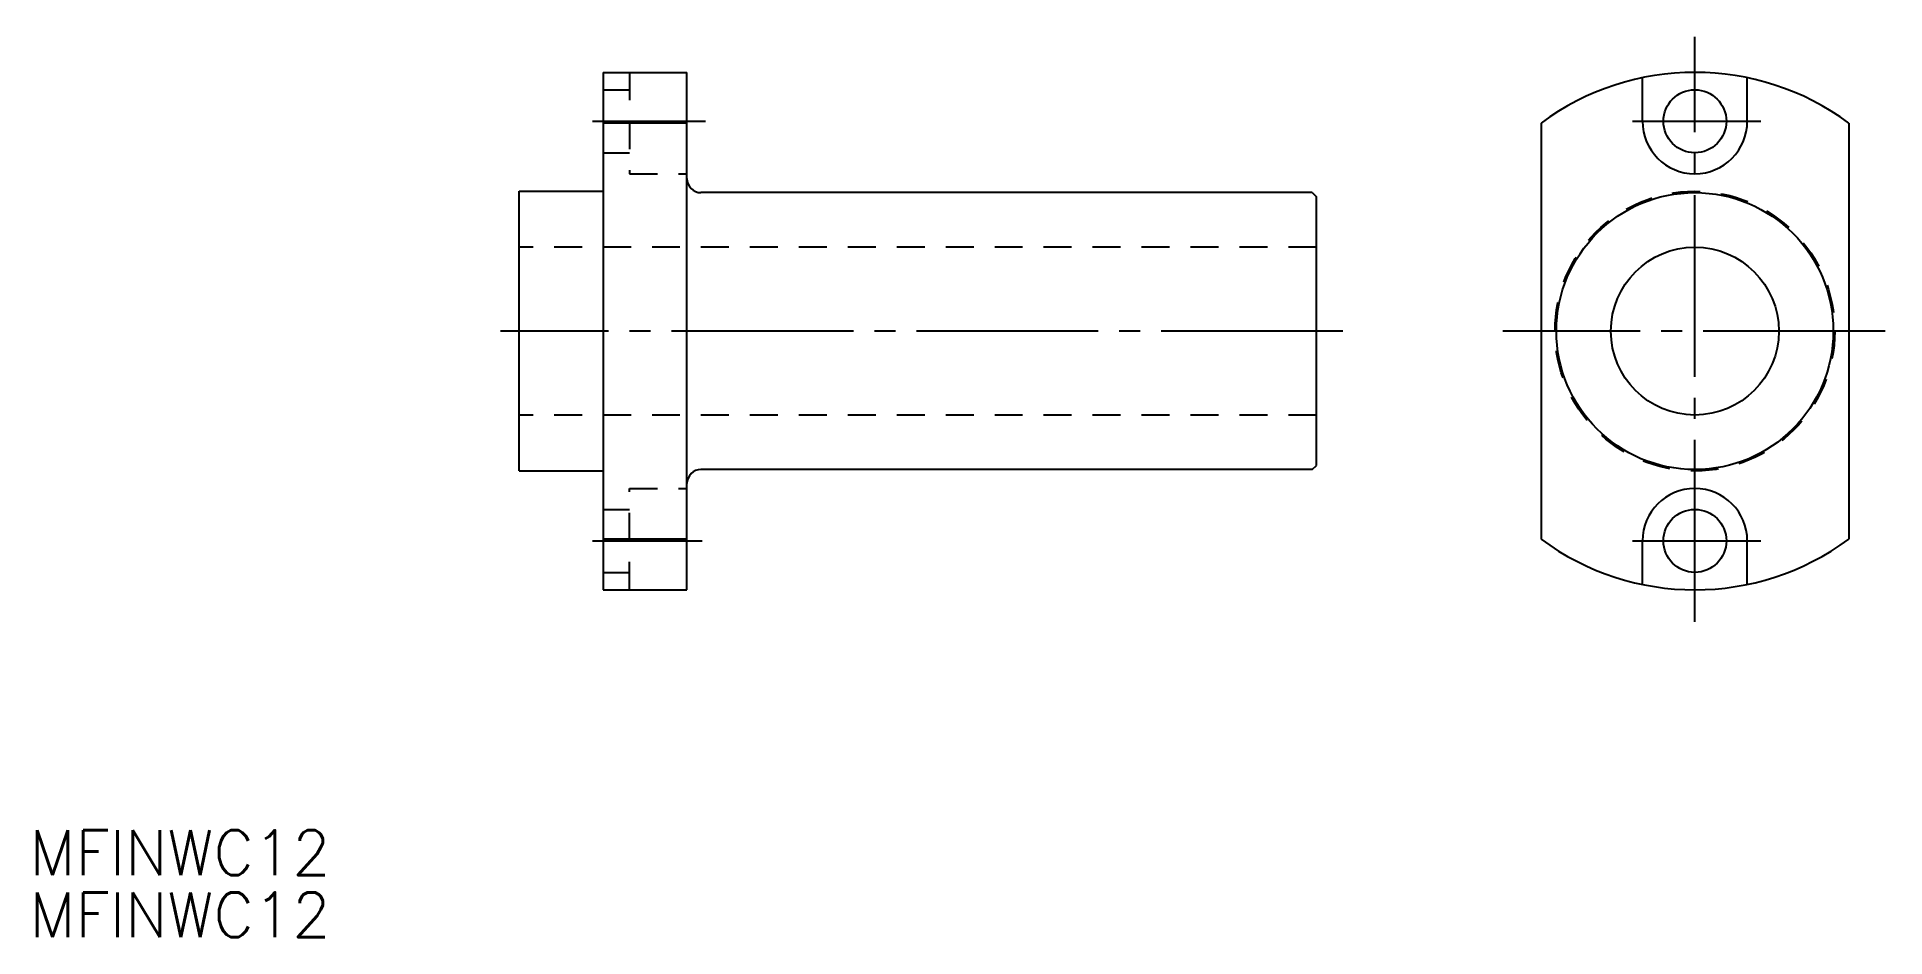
# Model space of a CAD drawing. Extents: x 86 to 219, y 139 to 203.
import ezdxf

# ---------------------------------------------------------------- set-up
doc = ezdxf.new("R2010")
doc.units = 0
doc.linetypes.add('CENTER', pattern=[17.5, 13, -1.5, 1.5, -1.5])
doc.linetypes.add('DASHED', pattern=[3.5, 2, -1.5])
doc.layers.get('0').update_dxf_attribs({"linetype": 'CONTINUOUS'})
doc.layers.add('CENTER', color=1, linetype='CENTER')
doc.styles.get("Standard").update_dxf_attribs({"font": 'txt.shx', "bigfont": '@extfont2.shx'})

msp = doc.modelspace()

# ---------------------------------------------------------------- linework, layer by layer
at = {"color": 7, "linetype": 'CONTINUOUS'}
for p, q in [((126.89, 200.53), (126.89, 163.53)), ((126.89, 200.53), (132.89, 200.53)), ((132.89, 163.53), (132.89, 200.53)), ((201.2, 197.03), (201.2, 200.14)), ((208.7, 197.03), (208.7, 200.14)), ((132.89, 196.9), (126.89, 196.9)), ((193.95, 196.9), (193.95, 167.15)), ((215.95, 196.9), (215.95, 167.15)), ((120.89, 192.03), (126.89, 192.03)), ((120.89, 172.03), (120.89, 192.03)), ((177.59, 191.93), (133.89, 191.93)), ((177.59, 191.93), (177.89, 191.63)), ((177.89, 172.43), (177.89, 191.63)), ((120.89, 172.03), (126.89, 172.03)), ((177.59, 172.13), (133.89, 172.13)), ((177.59, 172.13), (177.89, 172.43)), ((132.89, 167.15), (126.89, 167.15)), ((201.2, 163.91), (201.2, 167.03)), ((208.7, 163.91), (208.7, 167.03)), ((126.89, 163.53), (132.89, 163.53))]:
    msp.add_line(p, q, dxfattribs=at)
at = {"color": 3, "linetype": 'DASHED'}
for p, q in [((128.79, 200.53), (128.79, 193.28)), ((126.89, 199.28), (128.79, 199.28)), ((126.89, 194.78), (128.79, 194.78)), ((128.79, 193.28), (132.89, 193.28)), ((177.89, 188.03), (120.89, 188.03)), ((177.89, 176.03), (120.89, 176.03)), ((128.79, 170.78), (132.89, 170.78)), ((128.79, 163.53), (128.79, 170.78)), ((126.89, 169.28), (128.79, 169.28)), ((126.89, 164.78), (128.79, 164.78))]:
    msp.add_line(p, q, dxfattribs=at)
at = {"color": 7, "linetype": 'CONTINUOUS'}
for centre, radius in [((204.95, 197.03), 2.25), ((204.95, 182.03), 9.9), ((204.95, 182.03), 6), ((204.95, 167.03), 2.25)]:
    msp.add_circle(centre, radius, dxfattribs=at)
at = {"color": 3, "linetype": 'DASHED'}
msp.add_circle((204.95, 182.03), 10, dxfattribs=at)
at = {"color": 7, "linetype": 'CONTINUOUS'}
for centre, radius, start, end in [((204.95, 182.03), 18.5, 53.5163, 126.4837), ((204.95, 197.03), 3.75, 180, 0), ((133.89, 192.93), 1, 180, 270), ((133.89, 171.13), 1, 90, 180), ((204.95, 167.03), 3.75, 0, 180), ((204.95, 182.03), 18.5, 233.5163, 306.4837)]:
    msp.add_arc(centre, radius, start, end, dxfattribs=at)
at = {"layer": 'CENTER', "color": 1, "linetype": 'CENTER'}
for p, q in [((204.95, 161.25), (204.95, 203.06)), ((126.13, 197.03), (134.22, 197.03)), ((200.49, 197.03), (209.67, 197.03)), ((179.79, 182.03), (119.56, 182.03)), ((218.55, 182.03), (191.23, 182.03)), ((126.13, 167.03), (133.97, 167.03)), ((200.49, 167.03), (209.67, 167.03))]:
    msp.add_line(p, q, dxfattribs=at)

# ---------------------------------------------------------------- texts
at = {"color": 7, "linetype": 'CONTINUOUS'}
for p in [(85.87, 143.14), (85.87, 138.7)]:
    msp.add_text('MFINWC12', height=3.2, dxfattribs=at).set_placement(p)

doc.saveas('drawing.dxf')
